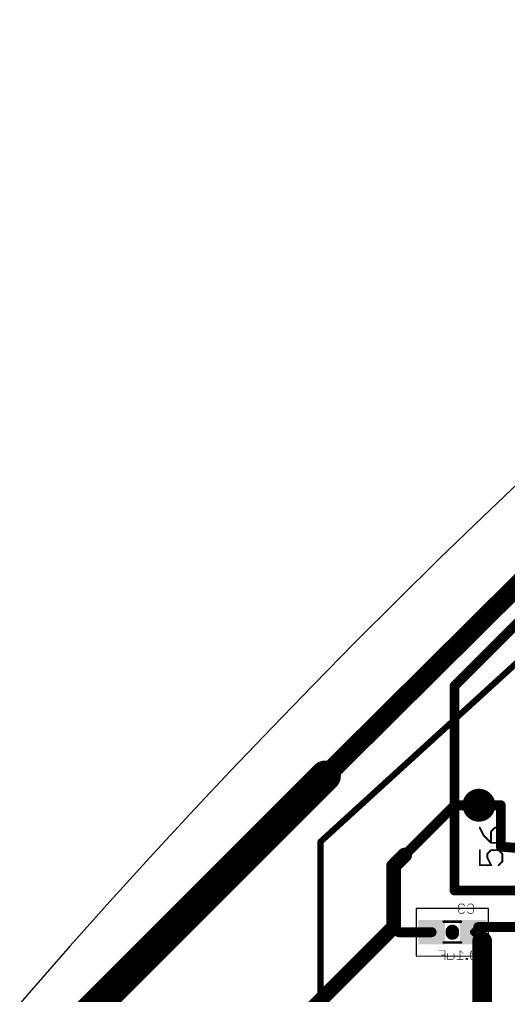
# Model space of a CAD drawing. Extents: x -46 to 149, y 1 to 263.
# Drawn here: x 28.65 to 48.71, y 202.69 to 242.75 of the extents above; entities that cross this region are included whole.
import ezdxf

# ---------------------------------------------------------------- set-up
doc = ezdxf.new("R2010")
doc.units = 0
for name, color, linetype in [('1', 22, 'CONTINUOUS'), ('16', 175, 'CONTINUOUS'), ('18', 82, 'CONTINUOUS'), ('20', 7, 'CONTINUOUS'), ('21', 253, 'CONTINUOUS'), ('22', 253, 'CONTINUOUS'), ('24', 7, 'CONTINUOUS'), ('26', 253, 'CONTINUOUS'), ('28', 253, 'CONTINUOUS'), ('40', 175, 'CONTINUOUS'), ('52', 253, 'CONTINUOUS')]:
    doc.layers.add(name, color=color, linetype=linetype)

# ---------------------------------------------------------------- blocks, each defined once
blk = doc.blocks.new('RECT')
blk.add_solid([(-0.5, -0.5), (0.5, -0.5), (-0.5, 0.5), (0.5, 0.5)])
blk = doc.blocks.new('ROUNDV')
at = {"const_width": 0.5}
blk.add_lwpolyline([(0, -0.25, 1), (0, 0.25, 1), (0, -0.25)], format="xyb", dxfattribs=at)

msp = doc.modelspace()

# ---------------------------------------------------------------- linework, layer by layer
at = {"layer": '1'}
for points, const_width in [([(55.8, 222.5), (41, 209)], 0.254), ([(48.4, 210.5), (47.5, 210.5)], 0.4064), ([(48.4, 208.8), (48.4, 210.5)], 0.4064), ([(41, 209), (41, 199.9)], 0.254), ([(49, 208.75), (48.4, 208.8)], 0.4064)]:
    msp.add_lwpolyline(points, dxfattribs=dict(at, const_width=const_width))
for points, const_width in [([(47.5, 210.6016, 1), (47.5, 210.3984)], 0.2032), ([(48.5016, 210.5, 1), (48.2984, 210.5)], 0.2032), ([(48.4, 210.3984, 1), (48.4, 210.6016)], 0.2032), ([(41.0635, 209, 1), (40.9365, 209)], 0.127), ([(40.9572, 209.0469, 1), (41.0428, 208.9531)], 0.127), ([(48.2984, 208.8, 1), (48.5016, 208.8)], 0.2032), ([(48.4084, 208.9012, 1), (48.3916, 208.6988)], 0.2032)]:
    msp.add_lwpolyline(points, format="xyb", dxfattribs=dict(at, const_width=const_width))
at = {"layer": '16'}
for points, const_width in [([(41.2, 211.7), (68.3, 238.6)], 0.8128), ([(46.5, 215.4), (63.7, 232.6)], 0.4064), ([(46.5, 210.5), (46.5, 215.4)], 0.4064), ([(30.1, 200.6), (41.2, 211.7)], 1.27), ([(46.5, 210.5), (44.45, 208.45)], 0.4064), ([(46.5, 207), (46.5, 210.5)], 0.4064), ([(47.5, 210.5), (46.5, 210.5)], 0.4064), ([(44.45, 208.45), (44, 208)], 0.6096), ([(44, 208), (44, 205.5)], 0.6096), ([(61.5, 207), (46.5, 207)], 0.4064), ([(40.5, 202), (44, 205.5)], 0.6096), ([(44, 205.5), (44.214, 205.286)], 0.254), ([(47.26, 205.286), (47.474, 205.5)], 0.254), ([(47.474, 205.5), (50, 205.5)], 0.4064), ([(44.214, 205.286), (45.56, 205.286)], 0.4064), ([(47.26, 205.286), (47.635, 204.911)], 0.254), ([(47.635, 204.911), (47.635, 194.5)], 0.8128)]:
    msp.add_lwpolyline(points, dxfattribs=dict(at, const_width=const_width))
for points, const_width in [([(46.6016, 215.4, 1), (46.3984, 215.4)], 0.2032), ([(46.4282, 215.4718, 1), (46.5718, 215.3282)], 0.2032), ([(41.4245, 211.4755, 1), (40.9755, 211.9245)], 0.635), ([(41.0568, 211.8442, 1), (41.3432, 211.5558)], 0.4064), ([(46.6016, 210.5, 1), (46.3984, 210.5)], 0.2032), ([(46.5, 210.6016, 1), (46.5, 210.3984)], 0.2032), ([(46.3984, 210.5, 1), (46.6016, 210.5)], 0.2032), ([(46.5718, 210.4282, 1), (46.4282, 210.5718)], 0.2032), ([(47.5, 210.3984, 1), (47.5, 210.6016)], 0.2032), ([(44.5578, 208.3422, 1), (44.3422, 208.5578)], 0.3048), ([(44.3782, 208.5218, 1), (44.5218, 208.3782)], 0.2032), ([(43.8922, 208.1078, 1), (44.1078, 207.8922)], 0.3048), ([(44.1524, 208, 1), (43.8476, 208)], 0.3048), ([(46.5, 207.1016, 1), (46.5, 206.8984)], 0.2032), ([(46.3984, 207, 1), (46.6016, 207)], 0.2032), ([(43.8476, 205.5, 1), (44.1524, 205.5)], 0.3048), ([(44.1078, 205.3922, 1), (43.8922, 205.6078)], 0.3048), ([(44.0449, 205.5449, 1), (43.9551, 205.4551)], 0.127), ([(47.474, 205.6016, 1), (47.474, 205.3984)], 0.2032), ([(47.5189, 205.4551, 1), (47.4291, 205.5449)], 0.127), ([(44.214, 205.3876, 1), (44.214, 205.1844)], 0.2032), ([(44.1691, 205.2411, 1), (44.2589, 205.3309)], 0.127), ([(45.56, 205.1844, 1), (45.56, 205.3876)], 0.2032), ([(47.3049, 205.3309, 1), (47.2151, 205.2411)], 0.127), ([(47.2151, 205.3309, 1), (47.3049, 205.2411)], 0.127), ([(47.8382, 204.911, 1), (47.4318, 204.911)], 0.4064), ([(47.5901, 204.8661, 1), (47.6799, 204.9559)], 0.127)]:
    msp.add_lwpolyline(points, format="xyb", dxfattribs=dict(at, const_width=const_width))
at = {"layer": '20'}
for centre, radius, start, end in [((259.6429, 1.5887), 306.0431, 121.3324, 180.054), ((259.0365, 1.2744), 259.8365, 124.5438, 179.9943)]:
    msp.add_arc(centre, radius, start, end, dxfattribs=at)
at = {"layer": '21', "const_width": 0.0762}
for points in [[(47.5373, 209.5753), (47.6914, 209.2671)], [(48.1537, 209.5753), (47.9996, 209.4212)], [(48.3078, 209.5753), (48.1537, 209.5753)], [(48.4619, 209.4212), (48.3078, 209.5753)], [(47.6914, 209.2671), (47.9996, 208.9589)], [(47.9996, 209.4212), (47.9996, 208.9589)], [(48.3078, 208.9589), (48.4619, 209.113)], [(48.4619, 209.113), (48.4619, 209.4212)], [(47.9996, 208.9589), (48.3078, 208.9589)], [(47.5373, 208.6545), (47.5373, 208.0381)], [(47.8455, 208.5004), (47.9996, 208.6545)], [(47.8455, 208.3463), (47.8455, 208.5004)], [(47.9996, 208.0381), (47.8455, 208.3463)], [(47.9996, 208.6545), (48.3078, 208.6545)], [(48.3078, 208.6545), (48.4619, 208.5004)], [(48.4619, 208.5004), (48.4619, 208.1922)], [(47.5373, 208.0381), (47.9996, 208.0381)], [(48.4619, 208.1922), (48.3078, 208.0381)]]:
    msp.add_lwpolyline(points, dxfattribs=at)
at = {"layer": '21', "const_width": 0.0381}
for points in [[(47.5544, 209.5838, 1), (47.5203, 209.5668)], [(48.1537, 209.5943, 1), (48.1537, 209.5562)], [(48.1672, 209.5618, 1), (48.1402, 209.5887)], [(48.3213, 209.5887, 1), (48.2943, 209.5618)], [(48.3078, 209.5562, 1), (48.3078, 209.5943)], [(47.7049, 209.2805, 1), (47.6779, 209.2536)], [(47.6744, 209.2586, 1), (47.7084, 209.2756)], [(47.9861, 209.4346, 1), (48.0131, 209.4077)], [(48.0187, 209.4212, 1), (47.9806, 209.4212)], [(48.4809, 209.4212, 1), (48.4428, 209.4212)], [(48.4428, 209.113, 1), (48.4809, 209.113)], [(48.4754, 209.0995, 1), (48.4484, 209.1265)], [(48.4484, 209.4077, 1), (48.4754, 209.4346)], [(47.9996, 208.9779, 1), (47.9996, 208.9398)], [(47.9806, 208.9589, 1), (48.0187, 208.9589)], [(47.9861, 208.9454, 1), (48.0131, 208.9724)], [(48.2943, 208.9724, 1), (48.3213, 208.9454)], [(48.3078, 208.9398, 1), (48.3078, 208.9779)], [(47.5564, 208.6545, 1), (47.5183, 208.6545)], [(47.832, 208.5139, 1), (47.859, 208.4869)], [(47.8625, 208.3548, 1), (47.8285, 208.3378)], [(47.8646, 208.5004, 1), (47.8265, 208.5004)], [(47.8265, 208.3463, 1), (47.8646, 208.3463)], [(47.9996, 208.6735, 1), (47.9996, 208.6354)], [(48.0131, 208.641, 1), (47.9861, 208.668)], [(48.3213, 208.668, 1), (48.2943, 208.641)], [(48.3078, 208.6354, 1), (48.3078, 208.6735)], [(48.4809, 208.5004, 1), (48.4428, 208.5004)], [(48.4484, 208.4869, 1), (48.4754, 208.5139)], [(47.5373, 208.0572, 1), (47.5373, 208.0191)], [(47.5183, 208.0381, 1), (47.5564, 208.0381)], [(47.9826, 208.0296, 1), (48.0166, 208.0466)], [(47.9996, 208.0191, 1), (47.9996, 208.0572)], [(48.2943, 208.0516, 1), (48.3213, 208.0246)], [(48.4428, 208.1922, 1), (48.4809, 208.1922)], [(48.4754, 208.1787, 1), (48.4484, 208.2057)]]:
    msp.add_lwpolyline(points, format="xyb", dxfattribs=at)
at = {"layer": '22', "const_width": 0.5588}
msp.add_lwpolyline([(46.41, 205.3165), (46.41, 205.2555)], dxfattribs=at)
at = {"layer": '22', "const_width": 0.2794}
for points in [[(46.5497, 205.3165, 1), (46.2703, 205.3165)], [(46.2703, 205.2555, 1), (46.5497, 205.2555)]]:
    msp.add_lwpolyline(points, format="xyb", dxfattribs=at)
at = {"layer": '24'}
msp.add_point((46.41, 205.286), dxfattribs=at)
at = {"layer": '26', "const_width": 0.0254}
for points in [[(46.7214, 206.442), (46.6579, 206.3785)], [(46.6579, 206.3785), (46.6579, 206.3149)], [(46.6579, 206.3149), (46.7214, 206.2514)], [(46.8485, 206.442), (46.7214, 206.442)], [(46.9121, 206.3785), (46.8485, 206.442)], [(47.0321, 206.3785), (47.0956, 206.442)], [(47.0956, 206.442), (47.2227, 206.442)], [(47.2227, 206.442), (47.2863, 206.3785)], [(47.2863, 206.3785), (47.2863, 206.1243)], [(46.7214, 206.2514), (46.6579, 206.1878)], [(46.6579, 206.1878), (46.6579, 206.1243)], [(46.6579, 206.1243), (46.7214, 206.0607)], [(46.7214, 206.2514), (46.785, 206.2514)], [(46.7214, 206.0607), (46.8485, 206.0607)], [(46.8485, 206.0607), (46.9121, 206.1243)], [(47.0956, 206.0607), (47.0321, 206.1243)], [(47.2227, 206.0607), (47.0956, 206.0607)], [(47.2863, 206.1243), (47.2227, 206.0607)]]:
    msp.add_lwpolyline(points, dxfattribs=at)
at = {"layer": '26', "const_width": 0.0127}
for points in [[(46.6642, 206.3785, 1), (46.6515, 206.3785)], [(46.6534, 206.383, 1), (46.6624, 206.374)], [(46.6624, 206.3194, 1), (46.6534, 206.3104)], [(46.6515, 206.3149, 1), (46.6642, 206.3149)], [(46.7214, 206.4484, 1), (46.7214, 206.4357)], [(46.7259, 206.4375, 1), (46.7169, 206.4465)], [(46.853, 206.4465, 1), (46.8441, 206.4375)], [(46.8485, 206.4357, 1), (46.8485, 206.4484)], [(46.9076, 206.374, 1), (46.9166, 206.383)], [(47.0276, 206.383, 1), (47.0366, 206.374)], [(47.0956, 206.4484, 1), (47.0956, 206.4357)], [(47.1001, 206.4375, 1), (47.0911, 206.4465)], [(47.2272, 206.4465, 1), (47.2183, 206.4375)], [(47.2227, 206.4357, 1), (47.2227, 206.4484)], [(47.2927, 206.3785, 1), (47.28, 206.3785)], [(47.2818, 206.374, 1), (47.2908, 206.383)], [(46.6642, 206.1878, 1), (46.6515, 206.1878)], [(46.6534, 206.1923, 1), (46.6624, 206.1833)], [(46.6624, 206.1287, 1), (46.6534, 206.1198)], [(46.6515, 206.1243, 1), (46.6642, 206.1243)], [(46.7214, 206.2577, 1), (46.7214, 206.245)], [(46.7214, 206.067, 1), (46.7214, 206.0543)], [(46.7169, 206.2469, 1), (46.7259, 206.2559)], [(46.7259, 206.2469, 1), (46.7169, 206.2559)], [(46.7169, 206.0562, 1), (46.7259, 206.0652)], [(46.785, 206.245, 1), (46.785, 206.2577)], [(46.8441, 206.0652, 1), (46.853, 206.0562)], [(46.8485, 206.0543, 1), (46.8485, 206.067)], [(46.9166, 206.1198, 1), (46.9076, 206.1287)], [(47.0366, 206.1287, 1), (47.0276, 206.1198)], [(47.0956, 206.067, 1), (47.0956, 206.0543)], [(47.0911, 206.0562, 1), (47.1001, 206.0652)], [(47.2183, 206.0652, 1), (47.2272, 206.0562)], [(47.2227, 206.0543, 1), (47.2227, 206.067)], [(47.28, 206.1243, 1), (47.2927, 206.1243)], [(47.2908, 206.1198, 1), (47.2818, 206.1287)]]:
    msp.add_lwpolyline(points, format="xyb", dxfattribs=at)
at = {"layer": '28', "const_width": 0.0254}
for points in [[(46.1036, 204.537), (45.8494, 204.537)], [(46.1036, 204.3464), (45.9765, 204.3464)], [(46.1036, 204.1557), (46.1036, 204.537)], [(46.2236, 204.1557), (46.2236, 204.4099)], [(46.4778, 204.4099), (46.4778, 204.2193)], [(46.852, 204.4099), (46.7249, 204.537)], [(46.7249, 204.537), (46.7249, 204.1557)], [(47.2226, 204.537), (47.1591, 204.4735)], [(47.1591, 204.4735), (47.1591, 204.2193)], [(47.4133, 204.2193), (47.1591, 204.4735)], [(47.3497, 204.537), (47.2226, 204.537)], [(47.4133, 204.4735), (47.3497, 204.537)], [(47.4133, 204.2193), (47.4133, 204.4735)], [(46.4142, 204.1557), (46.2236, 204.1557)], [(46.4778, 204.2193), (46.4142, 204.1557)], [(46.852, 204.1557), (46.5978, 204.1557)], [(47.0391, 204.2193), (46.9755, 204.2193)], [(46.9755, 204.2193), (46.9755, 204.1557)], [(46.9755, 204.1557), (47.0391, 204.1557)], [(47.0391, 204.1557), (47.0391, 204.2193)], [(47.1591, 204.2193), (47.2226, 204.1557)], [(47.2226, 204.1557), (47.3497, 204.1557)], [(47.3497, 204.1557), (47.4133, 204.2193)]]:
    msp.add_lwpolyline(points, dxfattribs=at)
at = {"layer": '28', "const_width": 0.0127}
for points in [[(45.8494, 204.5434, 1), (45.8494, 204.5307)], [(45.9765, 204.3527, 1), (45.9765, 204.34)], [(46.1099, 204.537, 1), (46.0972, 204.537)], [(46.1036, 204.5307, 1), (46.1036, 204.5434)], [(46.1036, 204.34, 1), (46.1036, 204.3527)], [(46.2299, 204.4099, 1), (46.2172, 204.4099)], [(46.4841, 204.4099, 1), (46.4714, 204.4099)], [(46.7294, 204.5415, 1), (46.7204, 204.5325)], [(46.7312, 204.537, 1), (46.7185, 204.537)], [(46.8475, 204.4054, 1), (46.8565, 204.4144)], [(47.1654, 204.4735, 1), (47.1527, 204.4735)], [(47.1636, 204.478, 1), (47.1546, 204.469)], [(47.1546, 204.478, 1), (47.1636, 204.469)], [(47.2226, 204.5434, 1), (47.2226, 204.5307)], [(47.2271, 204.5325, 1), (47.2181, 204.5415)], [(47.3542, 204.5415, 1), (47.3453, 204.5325)], [(47.3497, 204.5307, 1), (47.3497, 204.5434)], [(47.4196, 204.4735, 1), (47.407, 204.4735)], [(47.4088, 204.469, 1), (47.4178, 204.478)], [(46.0972, 204.1557, 1), (46.1099, 204.1557)], [(46.2236, 204.162, 1), (46.2236, 204.1493)], [(46.2172, 204.1557, 1), (46.2299, 204.1557)], [(46.4097, 204.1602, 1), (46.4187, 204.1512)], [(46.4142, 204.1493, 1), (46.4142, 204.162)], [(46.4714, 204.2193, 1), (46.4841, 204.2193)], [(46.4823, 204.2148, 1), (46.4733, 204.2237)], [(46.5978, 204.162, 1), (46.5978, 204.1493)], [(46.7185, 204.1557, 1), (46.7312, 204.1557)], [(46.852, 204.1493, 1), (46.852, 204.162)], [(46.9755, 204.2256, 1), (46.9755, 204.2129)], [(46.9755, 204.162, 1), (46.9755, 204.1493)], [(46.9819, 204.2193, 1), (46.9692, 204.2193)], [(46.9692, 204.1557, 1), (46.9819, 204.1557)], [(47.0454, 204.2193, 1), (47.0327, 204.2193)], [(47.0327, 204.1557, 1), (47.0454, 204.1557)], [(47.0391, 204.2129, 1), (47.0391, 204.2256)], [(47.0391, 204.1493, 1), (47.0391, 204.162)], [(47.1636, 204.2237, 1), (47.1546, 204.2148)], [(47.1527, 204.2193, 1), (47.1654, 204.2193)], [(47.2226, 204.162, 1), (47.2226, 204.1493)], [(47.2181, 204.1512, 1), (47.2271, 204.1602)], [(47.3453, 204.1602, 1), (47.3542, 204.1512)], [(47.3497, 204.1493, 1), (47.3497, 204.162)], [(47.407, 204.2193, 1), (47.4196, 204.2193)], [(47.4088, 204.2148, 1), (47.4178, 204.2237)], [(47.4178, 204.2148, 1), (47.4088, 204.2237)]]:
    msp.add_lwpolyline(points, format="xyb", dxfattribs=at)
at = {"layer": '40', "const_width": 0.0508}
for points in [[(47.883, 206.269), (44.937, 206.269)], [(44.937, 206.269), (44.937, 204.303)], [(47.883, 204.303), (47.883, 206.269)], [(44.937, 204.303), (47.883, 204.303)]]:
    msp.add_lwpolyline(points, dxfattribs=at)
at = {"layer": '40', "const_width": 0.0254}
for points in [[(44.937, 206.2817, 1), (44.937, 206.2563)], [(44.9497, 206.269, 1), (44.9243, 206.269)], [(47.8957, 206.269, 1), (47.8703, 206.269)], [(47.883, 206.2563, 1), (47.883, 206.2817)], [(44.937, 204.3157, 1), (44.937, 204.2903)], [(44.9243, 204.303, 1), (44.9497, 204.303)], [(47.8703, 204.303, 1), (47.8957, 204.303)], [(47.883, 204.2903, 1), (47.883, 204.3157)]]:
    msp.add_lwpolyline(points, format="xyb", dxfattribs=at)
at = {"layer": '52', "const_width": 0.1016}
for points in [[(46.766, 205.718), (46.054, 205.718)], [(46.766, 204.867), (46.054, 204.867)]]:
    msp.add_lwpolyline(points, dxfattribs=at)
at = {"layer": '52', "const_width": 0.0508}
for points in [[(46.054, 205.7434, 1), (46.054, 205.6926)], [(46.766, 205.6926, 1), (46.766, 205.7434)], [(46.054, 204.8924, 1), (46.054, 204.8416)], [(46.766, 204.8416, 1), (46.766, 204.8924)]]:
    msp.add_lwpolyline(points, format="xyb", dxfattribs=at)

# ---------------------------------------------------------------- block references
at = {"layer": '16', "xscale": 1.1, "rotation": 180}
for p in [(45.56, 205.286), (47.26, 205.286)]:
    msp.add_blockref('RECT', p, dxfattribs=at)
at = {"layer": '18', "xscale": 1.35, "yscale": 1.35}
msp.add_blockref('ROUNDV', (47.5, 210.5), dxfattribs=at)
msp.add_blockref('ROUNDV', (47.5, 210.5), dxfattribs=at)
at = {"layer": '52', "xscale": 0.5001, "yscale": 0.95, "rotation": 180}
for p in [(45.8298, 205.2911), (46.9982, 205.2911)]:
    msp.add_blockref('RECT', p, dxfattribs=at)

doc.saveas('drawing.dxf')
